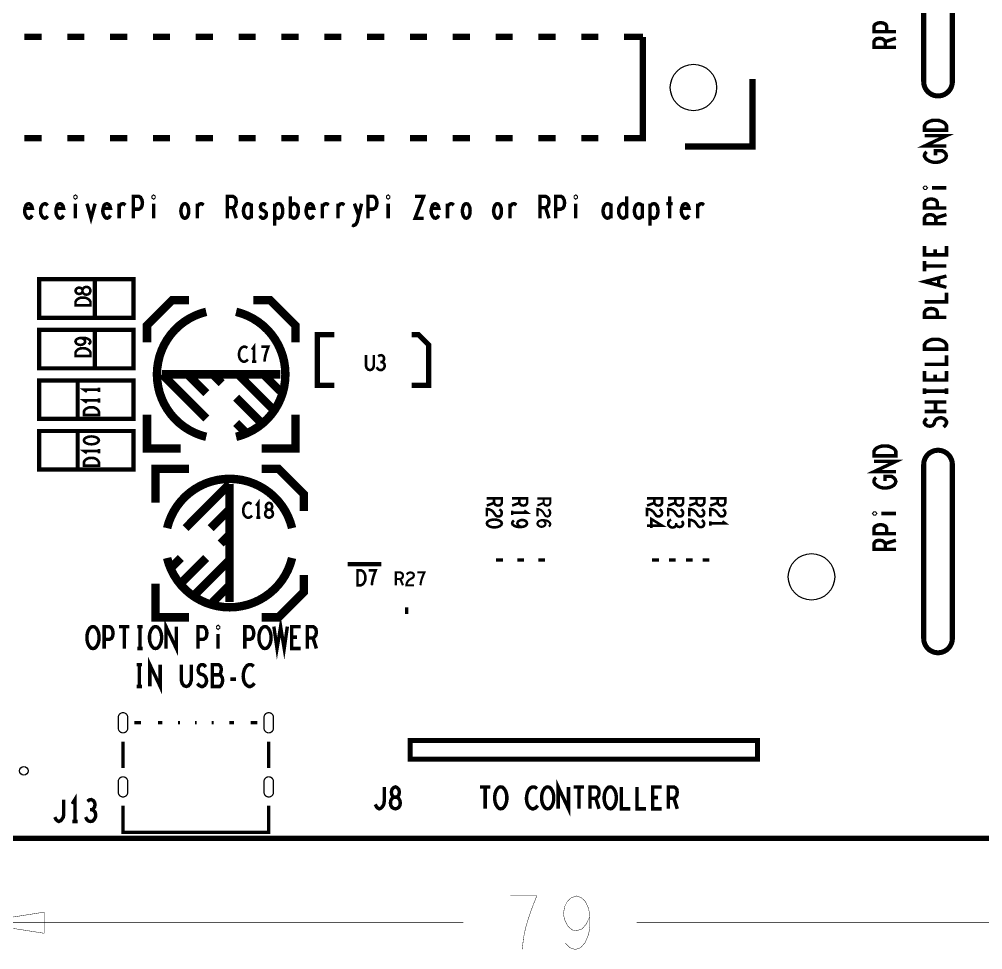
# Model space of a CAD drawing. Extents: x -18 to 278, y -8 to 113.
# Drawn here: x 30.5 to 87.7, y -6.6 to 48.5 of the extents above; entities that cross this region are included whole.
import ezdxf

# ---------------------------------------------------------------- set-up
doc = ezdxf.new("R2010")
doc.units = 0
doc.layers.get('0').update_dxf_attribs({"linetype": 'CONTINUOUS'})
for name, color, linetype in [('BOARD_ART', 7, 'CONTINUOUS'), ('DIMENSION_ART', 2, 'CONTINUOUS'), ('SILK_TOP_ART', 10, 'CONTINUOUS'), ('STATIONPIPRO-1-2_DRL', 12, 'CONTINUOUS'), ('STATIONPIPRO_ROU', 11, 'CONTINUOUS')]:
    doc.layers.add(name, color=color, linetype=linetype)

# ---------------------------------------------------------------- blocks, each defined once
blk = doc.blocks.new('ROUND_64')
blk.add_circle((0, 0), 0.254)
blk = doc.blocks.new('ROUND_7')
blk.add_circle((0, 0), 1.375)

msp = doc.modelspace()

# ---------------------------------------------------------------- linework, layer by layer
at = {"layer": 'BOARD_ART', "const_width": 0.3}
for points in [[(84.15, 55.15), (84.15, 44.85)], [(85.85, 44.85), (85.85, 55.15)], [(84.15, 22.15), (84.15, 11.85)], [(85.85, 11.85), (85.85, 22.15)], [(3, 0), (184, 0)]]:
    msp.add_lwpolyline(points, dxfattribs=at)
for points in [[(84.15, 44.85, 0.4142136), (85, 44)], [(85, 44, 0.4142136), (85.85, 44.85)], [(85, 23, 0.4142136), (84.15, 22.15)], [(85.85, 22.15, 0.4142136), (85, 23)], [(84.15, 11.85, 0.4142136), (85, 11)], [(85, 11, 0.4142136), (85.85, 11.85)]]:
    msp.add_lwpolyline(points, format="xyb", dxfattribs=at)
at = {"layer": 'DIMENSION_ART', "const_width": 0.0254}
for points in [[(60.3464, -6.5875), (60.4252, -5.8996), (60.5433, -5.3176), (60.7008, -4.7883), (60.8976, -4.2063), (61.2126, -3.4125), (59.6378, -3.4125)], [(62.9055, -6.2172), (63.1811, -6.4817), (63.496, -6.5875), (63.811, -6.4817), (64.0866, -6.1643), (64.2835, -5.6879), (64.3622, -5.2117), (64.3622, -4.6296), (64.2835, -4.1534), (64.0866, -3.73), (63.8504, -3.5183), (63.5748, -3.4125), (63.2598, -3.5183), (63.0236, -3.73), (62.8661, -4.0475), (62.7874, -4.4709), (62.8661, -4.8412), (63.063, -5.2117), (63.2992, -5.4234), (63.5748, -5.4763), (63.8897, -5.3705), (64.126, -5.1059), (64.3622, -4.6296)], [(32, -4.375), (28, -5), (32, -5.625), (32, -4.375)], [(56.8629, -5), (28, -5)], [(67.1371, -5), (107, -5)]]:
    msp.add_lwpolyline(points, dxfattribs=at)
at = {"layer": 'SILK_TOP_ART'}
for points, const_width in [([(82.5, 47.8103), (81.2, 47.8103), (81.2, 48.1303), (81.265, 48.237), (81.4167, 48.317), (81.59, 48.3437), (81.7633, 48.317), (81.8933, 48.2503), (81.9584, 48.1303), (81.9584, 47.8103)], 0.2032), ([(30.8314, 47.5), (31.8486, 47.5)], 0.38), ([(33.3714, 47.5), (34.3886, 47.5)], 0.38), ([(35.9114, 47.5), (36.9286, 47.5)], 0.38), ([(38.4514, 47.5), (39.4686, 47.5)], 0.38), ([(40.9914, 47.5), (42.0086, 47.5)], 0.38), ([(43.5314, 47.5), (44.5486, 47.5)], 0.38), ([(46.0714, 47.5), (47.0886, 47.5)], 0.38), ([(48.6114, 47.5), (49.6286, 47.5)], 0.38), ([(51.1514, 47.5), (52.1686, 47.5)], 0.38), ([(53.6914, 47.5), (54.7086, 47.5)], 0.38), ([(56.2314, 47.5), (57.2486, 47.5)], 0.38), ([(58.7714, 47.5), (59.7886, 47.5)], 0.38), ([(61.3114, 47.5), (62.3286, 47.5)], 0.38), ([(63.8514, 47.5), (64.8686, 47.5)], 0.38), ([(67.5, 47.5), (67.5, 41.5), (66.3914, 41.5)], 0.38), ([(66.3914, 47.5), (67.5, 47.5)], 0.38), ([(82.5, 46.8833), (81.2, 46.8833), (81.2, 47.2167), (81.265, 47.3233), (81.3517, 47.39), (81.525, 47.4167), (81.6983, 47.39), (81.8067, 47.31), (81.8717, 47.2167), (81.8717, 46.8833)], 0.2032), ([(81.8717, 47.2167), (82.5, 47.4167)], 0.2032), ([(70, 41), (74, 41), (74, 45)], 0.38), ([(85.5, 41.9697), (84.2, 41.9697), (84.2, 42.2363), (84.265, 42.343), (84.3517, 42.423), (84.4816, 42.4897), (84.6334, 42.543), (84.85, 42.5563), (85.0667, 42.543), (85.2184, 42.4897), (85.3484, 42.423), (85.435, 42.343), (85.5, 42.2363), (85.5, 41.9697)], 0.2032), ([(85.5, 41.0293), (84.2, 41.0293), (85.5, 41.6427), (84.2, 41.6427)], 0.2032), ([(31.8486, 41.5), (30.8314, 41.5)], 0.38), ([(34.3886, 41.5), (33.3714, 41.5)], 0.38), ([(36.9286, 41.5), (35.9114, 41.5)], 0.38), ([(39.4686, 41.5), (38.4514, 41.5)], 0.38), ([(42.0086, 41.5), (40.9914, 41.5)], 0.38), ([(44.5486, 41.5), (43.5314, 41.5)], 0.38), ([(47.0886, 41.5), (46.0714, 41.5)], 0.38), ([(49.6286, 41.5), (48.6114, 41.5)], 0.38), ([(52.1686, 41.5), (51.1514, 41.5)], 0.38), ([(54.7086, 41.5), (53.6914, 41.5)], 0.38), ([(57.2486, 41.5), (56.2314, 41.5)], 0.38), ([(59.7886, 41.5), (58.7714, 41.5)], 0.38), ([(62.3286, 41.5), (61.3114, 41.5)], 0.38), ([(64.8686, 41.5), (63.8514, 41.5)], 0.38), ([(84.85, 40.489), (84.85, 40.7557), (85.24, 40.7557), (85.37, 40.6757), (85.4567, 40.5823), (85.5, 40.449), (85.4567, 40.3157), (85.37, 40.2223), (85.24, 40.1423), (85.0883, 40.089), (84.915, 40.0623), (84.7633, 40.0623), (84.6334, 40.089), (84.4816, 40.1423), (84.3517, 40.2223), (84.265, 40.3023), (84.2, 40.409), (84.2, 40.5023), (84.2433, 40.609), (84.33, 40.689)], 0.2032), ([(84.2867, 38.555), (84.265, 38.5283), (84.2217, 38.5283), (84.2, 38.555), (84.2217, 38.5817), (84.265, 38.5817), (84.2867, 38.555)], 0.2032), ([(84.6334, 38.555), (85.5, 38.555)], 0.2032), ([(30.877, 37.335), (31.3037, 37.335), (31.2637, 37.4867), (31.197, 37.5733), (31.1037, 37.6166), (31.0103, 37.595), (30.9303, 37.53), (30.877, 37.3783), (30.8503, 37.2483), (30.8503, 37.1183), (30.877, 36.9883), (30.9437, 36.8583), (31.0237, 36.7717), (31.117, 36.75), (31.2103, 36.7933), (31.3037, 36.9233)], 0.2032), ([(32.2173, 37.5083), (32.124, 37.595), (32.044, 37.6166), (31.9373, 37.5733), (31.8573, 37.4867), (31.804, 37.335), (31.7907, 37.1833), (31.804, 37.0316), (31.8573, 36.9016), (31.9373, 36.7933), (32.044, 36.75), (32.1373, 36.7933), (32.2173, 36.88)], 0.2032), ([(32.731, 37.335), (33.1577, 37.335), (33.1177, 37.4867), (33.051, 37.5733), (32.9577, 37.6166), (32.8643, 37.595), (32.7843, 37.53), (32.731, 37.3783), (32.7043, 37.2483), (32.7043, 37.1183), (32.731, 36.9883), (32.7977, 36.8583), (32.8777, 36.7717), (32.971, 36.75), (33.0643, 36.7933), (33.1577, 36.9233)], 0.2032), ([(33.858, 37.9633), (33.8313, 37.985), (33.8313, 38.0283), (33.858, 38.05), (33.8847, 38.0283), (33.8847, 37.985), (33.858, 37.9633)], 0.2032), ([(33.858, 37.6166), (33.858, 36.75)], 0.2032), ([(34.545, 37.6166), (34.785, 36.75), (35.025, 37.6166)], 0.2032), ([(35.512, 37.335), (35.9387, 37.335), (35.8987, 37.4867), (35.832, 37.5733), (35.7387, 37.6166), (35.6453, 37.595), (35.5653, 37.53), (35.512, 37.3783), (35.4853, 37.2483), (35.4853, 37.1183), (35.512, 36.9883), (35.5787, 36.8583), (35.6587, 36.7717), (35.752, 36.75), (35.8453, 36.7933), (35.9387, 36.9233)], 0.2032), ([(36.4523, 37.4433), (36.519, 37.53), (36.5857, 37.595), (36.679, 37.6166), (36.7457, 37.595), (36.8257, 37.53)], 0.2032), ([(36.4523, 36.75), (36.4523, 37.6166)], 0.2032), ([(37.2993, 36.75), (37.2993, 38.05), (37.6193, 38.05), (37.726, 37.985), (37.806, 37.8333), (37.8327, 37.66), (37.806, 37.4867), (37.7393, 37.3567), (37.6193, 37.2916), (37.2993, 37.2916)], 0.2032), ([(38.493, 37.9633), (38.4663, 37.985), (38.4663, 38.0283), (38.493, 38.05), (38.5197, 38.0283), (38.5197, 37.985), (38.493, 37.9633)], 0.2032), ([(38.493, 37.6166), (38.493, 36.75)], 0.2032), ([(40.347, 36.75), (40.267, 36.7717), (40.187, 36.8583), (40.1337, 37.01), (40.107, 37.1833), (40.1337, 37.3567), (40.187, 37.5083), (40.267, 37.595), (40.347, 37.6166), (40.427, 37.595), (40.507, 37.5083), (40.5603, 37.3567), (40.5737, 37.1833), (40.5603, 37.01), (40.507, 36.8583), (40.427, 36.7717), (40.347, 36.75)], 0.2032), ([(41.0873, 37.4433), (41.154, 37.53), (41.2207, 37.595), (41.314, 37.6166), (41.3807, 37.595), (41.4607, 37.53)], 0.2032), ([(41.0873, 36.75), (41.0873, 37.6166)], 0.2032), ([(42.8613, 36.75), (42.8613, 38.05), (43.1947, 38.05), (43.3013, 37.985), (43.368, 37.8983), (43.3947, 37.725), (43.368, 37.5517), (43.288, 37.4433), (43.1947, 37.3783), (42.8613, 37.3783)], 0.2032), ([(44.295, 37.465), (44.2417, 37.5517), (44.1617, 37.595), (44.0683, 37.6166), (43.975, 37.5733), (43.895, 37.4867), (43.8417, 37.3567), (43.815, 37.1833), (43.8417, 37.01), (43.895, 36.88), (43.975, 36.7933), (44.0683, 36.75), (44.1617, 36.7717), (44.2417, 36.8366), (44.295, 36.9233)], 0.2032), ([(44.295, 36.75), (44.295, 37.6166)], 0.2032), ([(44.782, 36.9016), (44.8487, 36.815), (44.942, 36.75), (45.022, 36.75), (45.102, 36.7933), (45.1553, 36.8583), (45.182, 36.945), (45.1687, 37.075), (45.1153, 37.14), (44.8753, 37.27), (44.822, 37.4217), (44.8487, 37.53), (44.902, 37.595), (44.982, 37.6166), (45.062, 37.595), (45.142, 37.53)], 0.2032), ([(45.669, 37.4217), (45.7357, 37.53), (45.8023, 37.595), (45.909, 37.6166), (46.0023, 37.595), (46.0957, 37.4867), (46.1357, 37.335), (46.149, 37.1833), (46.1357, 37.0316), (46.0957, 36.88), (46.0157, 36.7933), (45.909, 36.75), (45.8157, 36.7717), (45.7223, 36.8366), (45.669, 36.9233)], 0.2032), ([(45.669, 36.3167), (45.669, 37.6166)], 0.2032), ([(46.596, 36.75), (46.596, 38.05)], 0.2032), ([(46.596, 37.4), (46.6627, 37.53), (46.7427, 37.595), (46.8227, 37.6166), (46.9427, 37.5733), (47.0227, 37.4867), (47.076, 37.335), (47.076, 37.1617), (47.0493, 36.9883), (46.996, 36.8583), (46.9027, 36.7717), (46.8227, 36.75), (46.7427, 36.7717), (46.6627, 36.8366), (46.596, 36.945)], 0.2032), ([(47.563, 37.335), (47.9897, 37.335), (47.9497, 37.4867), (47.883, 37.5733), (47.7897, 37.6166), (47.6963, 37.595), (47.6163, 37.53), (47.563, 37.3783), (47.5363, 37.2483), (47.5363, 37.1183), (47.563, 36.9883), (47.6297, 36.8583), (47.7097, 36.7717), (47.803, 36.75), (47.8963, 36.7933), (47.9897, 36.9233)], 0.2032), ([(48.5033, 37.4433), (48.57, 37.53), (48.6367, 37.595), (48.73, 37.6166), (48.7967, 37.595), (48.8767, 37.53)], 0.2032), ([(48.5033, 36.75), (48.5033, 37.6166)], 0.2032), ([(49.4303, 37.4433), (49.497, 37.53), (49.5637, 37.595), (49.657, 37.6166), (49.7237, 37.595), (49.8037, 37.53)], 0.2032), ([(49.4303, 36.75), (49.4303, 37.6166)], 0.2032), ([(50.264, 36.36), (50.344, 36.3167), (50.4507, 36.36), (50.5173, 36.4467), (50.5707, 36.555), (50.6507, 36.9016), (50.824, 37.6166)], 0.2032), ([(50.3973, 37.6166), (50.6507, 36.9016)], 0.2032), ([(51.2043, 36.75), (51.2043, 38.05), (51.5243, 38.05), (51.631, 37.985), (51.711, 37.8333), (51.7377, 37.66), (51.711, 37.4867), (51.6443, 37.3567), (51.5243, 37.2916), (51.2043, 37.2916)], 0.2032), ([(52.398, 37.9633), (52.3713, 37.985), (52.3713, 38.0283), (52.398, 38.05), (52.4247, 38.0283), (52.4247, 37.985), (52.398, 37.9633)], 0.2032), ([(52.398, 37.6166), (52.398, 36.75)], 0.2032), ([(53.9987, 38.05), (54.5053, 38.05), (53.9987, 36.75), (54.5053, 36.75)], 0.2032), ([(54.979, 37.335), (55.4057, 37.335), (55.3657, 37.4867), (55.299, 37.5733), (55.2057, 37.6166), (55.1123, 37.595), (55.0323, 37.53), (54.979, 37.3783), (54.9523, 37.2483), (54.9523, 37.1183), (54.979, 36.9883), (55.0457, 36.8583), (55.1257, 36.7717), (55.219, 36.75), (55.3123, 36.7933), (55.4057, 36.9233)], 0.2032), ([(55.9193, 37.4433), (55.986, 37.53), (56.0527, 37.595), (56.146, 37.6166), (56.2127, 37.595), (56.2927, 37.53)], 0.2032), ([(55.9193, 36.75), (55.9193, 37.6166)], 0.2032), ([(57.033, 36.75), (56.953, 36.7717), (56.873, 36.8583), (56.8197, 37.01), (56.793, 37.1833), (56.8197, 37.3567), (56.873, 37.5083), (56.953, 37.595), (57.033, 37.6166), (57.113, 37.595), (57.193, 37.5083), (57.2463, 37.3567), (57.2597, 37.1833), (57.2463, 37.01), (57.193, 36.8583), (57.113, 36.7717), (57.033, 36.75)], 0.2032), ([(58.887, 36.75), (58.807, 36.7717), (58.727, 36.8583), (58.6737, 37.01), (58.647, 37.1833), (58.6737, 37.3567), (58.727, 37.5083), (58.807, 37.595), (58.887, 37.6166), (58.967, 37.595), (59.047, 37.5083), (59.1003, 37.3567), (59.1137, 37.1833), (59.1003, 37.01), (59.047, 36.8583), (58.967, 36.7717), (58.887, 36.75)], 0.2032), ([(59.6273, 37.4433), (59.694, 37.53), (59.7607, 37.595), (59.854, 37.6166), (59.9207, 37.595), (60.0007, 37.53)], 0.2032), ([(59.6273, 36.75), (59.6273, 37.6166)], 0.2032), ([(61.4013, 36.75), (61.4013, 38.05), (61.7347, 38.05), (61.8413, 37.985), (61.908, 37.8983), (61.9347, 37.725), (61.908, 37.5517), (61.828, 37.4433), (61.7347, 37.3783), (61.4013, 37.3783)], 0.2032), ([(62.3283, 36.75), (62.3283, 38.05), (62.6483, 38.05), (62.755, 37.985), (62.835, 37.8333), (62.8617, 37.66), (62.835, 37.4867), (62.7683, 37.3567), (62.6483, 37.2916), (62.3283, 37.2916)], 0.2032), ([(63.522, 37.9633), (63.4953, 37.985), (63.4953, 38.0283), (63.522, 38.05), (63.5487, 38.0283), (63.5487, 37.985), (63.522, 37.9633)], 0.2032), ([(63.522, 37.6166), (63.522, 36.75)], 0.2032), ([(65.616, 37.465), (65.5627, 37.5517), (65.4827, 37.595), (65.3893, 37.6166), (65.296, 37.5733), (65.216, 37.4867), (65.1627, 37.3567), (65.136, 37.1833), (65.1627, 37.01), (65.216, 36.88), (65.296, 36.7933), (65.3893, 36.75), (65.4827, 36.7717), (65.5627, 36.8366), (65.616, 36.9233)], 0.2032), ([(65.616, 36.75), (65.616, 37.6166)], 0.2032), ([(66.543, 36.945), (66.4897, 36.8366), (66.4097, 36.7717), (66.3163, 36.75), (66.2097, 36.7933), (66.1297, 36.9016), (66.0763, 37.0316), (66.063, 37.1833), (66.0763, 37.335), (66.1297, 37.465), (66.2097, 37.5733), (66.3163, 37.6166), (66.4097, 37.595), (66.4763, 37.5517), (66.543, 37.465)], 0.2032), ([(66.543, 38.05), (66.543, 36.75)], 0.2032), ([(67.47, 37.465), (67.4167, 37.5517), (67.3367, 37.595), (67.2433, 37.6166), (67.15, 37.5733), (67.07, 37.4867), (67.0167, 37.3567), (66.99, 37.1833), (67.0167, 37.01), (67.07, 36.88), (67.15, 36.7933), (67.2433, 36.75), (67.3367, 36.7717), (67.4167, 36.8366), (67.47, 36.9233)], 0.2032), ([(67.47, 36.75), (67.47, 37.6166)], 0.2032), ([(67.917, 37.4217), (67.9837, 37.53), (68.0503, 37.595), (68.157, 37.6166), (68.2503, 37.595), (68.3437, 37.4867), (68.3837, 37.335), (68.397, 37.1833), (68.3837, 37.0316), (68.3437, 36.88), (68.2637, 36.7933), (68.157, 36.75), (68.0637, 36.7717), (67.9703, 36.8366), (67.917, 36.9233)], 0.2032), ([(67.917, 36.3167), (67.917, 37.6166)], 0.2032), ([(68.8973, 37.6166), (69.2707, 37.6166)], 0.2032), ([(69.084, 38.05), (69.084, 36.75)], 0.2032), ([(69.811, 37.335), (70.2377, 37.335), (70.1977, 37.4867), (70.131, 37.5733), (70.0377, 37.6166), (69.9443, 37.595), (69.8643, 37.53), (69.811, 37.3783), (69.7843, 37.2483), (69.7843, 37.1183), (69.811, 36.9883), (69.8777, 36.8583), (69.9577, 36.7717), (70.051, 36.75), (70.1443, 36.7933), (70.2377, 36.9233)], 0.2032), ([(70.7513, 37.4433), (70.818, 37.53), (70.8847, 37.595), (70.978, 37.6166), (71.0447, 37.595), (71.1247, 37.53)], 0.2032), ([(70.7513, 36.75), (70.7513, 37.6166)], 0.2032), ([(85.5, 37.3613), (84.2, 37.3613), (84.2, 37.6813), (84.265, 37.788), (84.4167, 37.868), (84.59, 37.8947), (84.7633, 37.868), (84.8933, 37.8013), (84.9584, 37.6813), (84.9584, 37.3613)], 0.2032), ([(43.1947, 37.3783), (43.3947, 36.75)], 0.2032), ([(61.7347, 37.3783), (61.9347, 36.75)], 0.2032), ([(85.5, 36.4343), (84.2, 36.4343), (84.2, 36.7677), (84.265, 36.8743), (84.3517, 36.941), (84.525, 36.9677), (84.6983, 36.941), (84.8067, 36.861), (84.8717, 36.7677), (84.8717, 36.4343)], 0.2032), ([(84.8717, 36.7677), (85.5, 36.9677)], 0.2032), ([(85.5, 35.1137), (85.5, 34.5803), (84.2, 34.5803), (84.2, 35.1137)], 0.2032), ([(84.8283, 34.9003), (84.8283, 34.5803)], 0.2032), ([(84.2, 33.6133), (84.2, 34.2267)], 0.2032), ([(84.2, 33.92), (85.5, 33.92)], 0.2032), ([(34.246, 33.143), (31.706, 33.143), (31.706, 30.857), (37.294, 30.857), (37.294, 33.143), (34.246, 33.143)], 0.254), ([(35.008, 33.016), (35.008, 30.984)], 0.254), ([(85.5, 32.6597), (84.2, 32.993), (85.5, 33.3263)], 0.2032), ([(85.045, 33.2063), (85.045, 32.7797)], 0.2032), ([(34.75, 32.4525), (34.7352, 32.5266), (34.6907, 32.6112), (34.6167, 32.6642), (34.5129, 32.6853), (34.4092, 32.6642), (34.3203, 32.6007), (34.2759, 32.5054), (34.2759, 32.3996), (34.2462, 32.3361), (34.1722, 32.2832), (34.0684, 32.262), (33.9647, 32.2938), (33.8906, 32.3678), (33.861, 32.4525), (33.8906, 32.5372), (33.9647, 32.6112), (34.0684, 32.643), (34.1722, 32.6218), (34.2462, 32.5689), (34.2759, 32.5054), (34.2759, 32.3996), (34.3203, 32.3043), (34.4092, 32.2408), (34.5129, 32.2197), (34.6167, 32.2408), (34.6907, 32.2938), (34.7352, 32.3784), (34.75, 32.4525)], 0.1524), ([(34.75, 31.5847), (33.861, 31.5847), (33.861, 31.7963), (33.9055, 31.881), (33.9647, 31.9445), (34.0536, 31.9974), (34.1574, 32.0398), (34.3055, 32.0503), (34.4537, 32.0398), (34.5574, 31.9974), (34.6463, 31.9445), (34.7056, 31.881), (34.75, 31.7963), (34.75, 31.5847)], 0.1524), ([(38.1, 29.4), (38.1, 30.4), (39.6, 31.9), (40.6, 31.9)], 0.5), ([(46.9, 29.4), (46.9, 30.4), (45.4, 31.9), (44.4, 31.9)], 0.5), ([(84.2, 31.7993), (85.5, 31.7993), (85.5, 32.3327)], 0.2032), ([(85.5, 30.8723), (84.2, 30.8723), (84.2, 31.1923), (84.265, 31.299), (84.4167, 31.379), (84.59, 31.4057), (84.7633, 31.379), (84.8933, 31.3123), (84.9584, 31.1923), (84.9584, 30.8723)], 0.2032), ([(34.246, 30.143), (31.706, 30.143), (31.706, 27.857), (37.294, 27.857), (37.294, 30.143), (34.246, 30.143)], 0.254), ([(34.6463, 29.2726), (34.7204, 29.3467), (34.75, 29.4313), (34.7204, 29.516), (34.6315, 29.5901), (34.4981, 29.643), (34.3648, 29.6642), (34.2018, 29.6642), (34.0684, 29.643), (33.9499, 29.5901), (33.8906, 29.5266), (33.861, 29.4525), (33.8906, 29.3678), (33.9499, 29.3043), (34.0388, 29.262), (34.1574, 29.2408), (34.261, 29.262), (34.3648, 29.3149), (34.424, 29.3784), (34.4389, 29.4525), (34.4092, 29.5372), (34.3351, 29.6007), (34.2018, 29.6642)], 0.1524), ([(35.008, 30.016), (35.008, 27.984)], 0.254), ([(49.2, 29.85), (48.2, 29.85), (48.2, 26.85), (49.2, 26.85)], 0.3), ([(53.8, 26.85), (54.8, 26.85), (54.8, 29.25), (54.2, 29.85), (53.8, 29.85)], 0.3), ([(44.0503, 29.0649), (43.9868, 29.1094), (43.9128, 29.139), (43.8281, 29.139), (43.7328, 29.0945), (43.6588, 29.0205), (43.6058, 28.9316), (43.5635, 28.7834), (43.5529, 28.65), (43.5741, 28.5167), (43.6058, 28.4278), (43.6693, 28.3389), (43.7434, 28.2796), (43.8175, 28.25), (43.8916, 28.25), (43.9657, 28.2796), (44.0292, 28.3241), (44.0821, 28.3833)], 0.1524), ([(44.4525, 28.25), (44.4525, 29.139), (44.3255, 28.9612)], 0.1524), ([(45.0663, 28.25), (45.0875, 28.4426), (45.1193, 28.6056), (45.1616, 28.7538), (45.2145, 28.9167), (45.2992, 29.139), (44.8758, 29.139)], 0.1524), ([(85.5, 28.9917), (84.2, 28.9917), (84.2, 29.2583), (84.265, 29.365), (84.3517, 29.445), (84.4816, 29.5117), (84.6334, 29.565), (84.85, 29.5783), (85.0667, 29.565), (85.2184, 29.5117), (85.3484, 29.445), (85.435, 29.365), (85.5, 29.2583), (85.5, 28.9917)], 0.2032), ([(34.75, 28.5847), (33.861, 28.5847), (33.861, 28.7963), (33.9055, 28.881), (33.9647, 28.9445), (34.0536, 28.9974), (34.1574, 29.0398), (34.3055, 29.0503), (34.4537, 29.0398), (34.5574, 28.9974), (34.6463, 28.9445), (34.7056, 28.881), (34.75, 28.7963), (34.75, 28.5847)], 0.1524), ([(51.0847, 28.639), (51.0847, 28.0019), (51.127, 27.8685), (51.2117, 27.7796), (51.3175, 27.75), (51.4233, 27.7796), (51.508, 27.8685), (51.5503, 28.0019), (51.5503, 28.639)], 0.1524), ([(52.0266, 28.2241), (52.0901, 28.2686), (52.143, 28.3426), (52.1642, 28.4316), (52.143, 28.5205), (52.0901, 28.5945), (51.9948, 28.639), (51.8996, 28.6242), (51.8043, 28.5649)], 0.1524), ([(84.2, 28.0913), (85.5, 28.0913), (85.5, 28.6247)], 0.2032), ([(44.3255, 28.25), (44.5795, 28.25)], 0.1524), ([(51.7197, 27.9278), (51.7832, 27.8241), (51.8678, 27.7648), (51.9631, 27.75), (52.0478, 27.7648), (52.1324, 27.8389), (52.1853, 27.9278), (52.1959, 28.0167), (52.1748, 28.1204), (52.1007, 28.1945), (52.0266, 28.2241), (51.9313, 28.2241)], 0.1524), ([(39, 27.5), (41.6151, 24.8849)], 0.5), ([(46, 27.5), (39, 27.5)], 0.5), ([(40.5, 27.5), (41.6151, 26.3849)], 0.5), ([(42, 27.5), (42.5276, 26.9724)], 0.5), ([(43.5, 27.5), (45.5, 25.5)], 0.5), ([(45, 27.5), (46, 26.5)], 0.5), ([(85.5, 27.6977), (85.5, 27.1643), (84.2, 27.1643), (84.2, 27.6977)], 0.2032), ([(84.8283, 27.4843), (84.8283, 27.1643)], 0.2032), ([(34.754, 24.857), (37.294, 24.857), (37.294, 27.143), (31.706, 27.143), (31.706, 24.857), (34.754, 24.857)], 0.254), ([(33.992, 24.984), (33.992, 27.016)], 0.254), ([(35.25, 26.5875), (34.361, 26.5875), (34.5388, 26.4605)], 0.1524), ([(35.25, 26.4605), (35.25, 26.7145)], 0.1524), ([(43.3849, 26.1151), (44.8, 24.7)], 0.5), ([(84.2, 26.344), (84.2, 26.664)], 0.2032), ([(84.2, 26.504), (85.5, 26.504)], 0.2032), ([(85.5, 26.344), (85.5, 26.664)], 0.2032), ([(35.25, 25.9525), (34.361, 25.9525), (34.5388, 25.8255)], 0.1524), ([(35.25, 25.8255), (35.25, 26.0795)], 0.1524), ([(84.2, 25.857), (85.5, 25.857)], 0.2032), ([(84.85, 25.857), (84.85, 25.297)], 0.2032), ([(35.25, 25.0847), (34.361, 25.0847), (34.361, 25.2963), (34.4055, 25.381), (34.4647, 25.4445), (34.5536, 25.4974), (34.6574, 25.5398), (34.8055, 25.5503), (34.9537, 25.5398), (35.0574, 25.4974), (35.1463, 25.4445), (35.2056, 25.381), (35.25, 25.2963), (35.25, 25.0847)], 0.1524), ([(38.1, 25.1), (38.1, 23.1), (40.1, 23.1)], 0.5), ([(46.9, 25.1), (46.9, 23.1), (44.9, 23.1)], 0.5), ([(85.5, 25.297), (84.2, 25.297)], 0.2032), ([(43.3849, 24.6151), (43.9, 24.1)], 0.5), ([(85.3267, 24.37), (85.435, 24.4767), (85.5, 24.5967), (85.5, 24.7033), (85.435, 24.81), (85.3267, 24.89), (85.175, 24.93), (85.0234, 24.9033), (84.8933, 24.8367), (84.8067, 24.7167), (84.7633, 24.5567), (84.6767, 24.4633), (84.525, 24.4233), (84.3733, 24.45), (84.265, 24.5167), (84.2, 24.61), (84.2, 24.7033), (84.2433, 24.7967), (84.3517, 24.8767)], 0.2032), ([(34.754, 21.857), (37.294, 21.857), (37.294, 24.143), (31.706, 24.143), (31.706, 21.857), (34.754, 21.857)], 0.254), ([(33.992, 21.984), (33.992, 24.016)], 0.254), ([(34.361, 23.5875), (34.3906, 23.5028), (34.4647, 23.4393), (34.5536, 23.397), (34.6722, 23.3652), (34.8055, 23.3547), (34.9389, 23.3652), (35.0574, 23.397), (35.1463, 23.4393), (35.2204, 23.5028), (35.25, 23.5875), (35.2204, 23.6722), (35.1463, 23.7357), (35.0574, 23.778), (34.9389, 23.8098), (34.8055, 23.8203), (34.6722, 23.8098), (34.5536, 23.778), (34.4647, 23.7357), (34.3906, 23.6722), (34.361, 23.5875)], 0.1524), ([(35.25, 22.9525), (34.361, 22.9525), (34.5388, 22.8255)], 0.1524), ([(35.25, 22.8255), (35.25, 23.0795)], 0.1524), ([(82.5, 22.6687), (81.2, 22.6687), (81.2, 22.9353), (81.265, 23.042), (81.3517, 23.122), (81.4816, 23.1887), (81.6334, 23.242), (81.85, 23.2553), (82.0667, 23.242), (82.2184, 23.1887), (82.3484, 23.122), (82.435, 23.042), (82.5, 22.9353), (82.5, 22.6687)], 0.2032), ([(35.25, 22.0847), (34.361, 22.0847), (34.361, 22.2963), (34.4055, 22.381), (34.4647, 22.4445), (34.5536, 22.4974), (34.6574, 22.5398), (34.8055, 22.5503), (34.9537, 22.5398), (35.0574, 22.4974), (35.1463, 22.4445), (35.2056, 22.381), (35.25, 22.2963), (35.25, 22.0847)], 0.1524), ([(82.5, 21.7283), (81.2, 21.7283), (82.5, 22.3417), (81.2, 22.3417)], 0.2032), ([(40.6, 21.9), (38.6, 21.9), (38.6, 19.9)], 0.5), ([(44.9, 21.9), (45.9, 21.9), (47.4, 20.4), (47.4, 19.4)], 0.5), ([(43, 21), (40.3849, 18.3849)], 0.5), ([(43, 14), (43, 21)], 0.5), ([(81.85, 21.188), (81.85, 21.4547), (82.24, 21.4547), (82.37, 21.3747), (82.4567, 21.2813), (82.5, 21.148), (82.4567, 21.0147), (82.37, 20.9213), (82.24, 20.8413), (82.0883, 20.788), (81.915, 20.7613), (81.7633, 20.7613), (81.6334, 20.788), (81.4816, 20.8413), (81.3517, 20.9213), (81.265, 21.0013), (81.2, 21.108), (81.2, 21.2013), (81.2433, 21.308), (81.33, 21.388)], 0.2032), ([(44.7025, 19), (44.7025, 19.889), (44.5755, 19.7112)], 0.1524), ([(58.25, 20.1442), (59.139, 20.1442), (59.139, 19.8796), (59.0945, 19.7949), (59.0353, 19.742), (58.9167, 19.7208), (58.7982, 19.742), (58.7241, 19.8055), (58.6797, 19.8796), (58.6797, 20.1442)], 0.1524), ([(59.75, 20.1442), (60.639, 20.1442), (60.639, 19.8796), (60.5945, 19.7949), (60.5353, 19.742), (60.4167, 19.7208), (60.2982, 19.742), (60.2241, 19.8055), (60.1797, 19.8796), (60.1797, 20.1442)], 0.1524), ([(61.25, 20.1442), (62.012, 20.1442), (62.012, 19.8796), (61.9739, 19.7949), (61.9231, 19.742), (61.8215, 19.7208), (61.7199, 19.742), (61.6564, 19.8055), (61.6183, 19.8796), (61.6183, 20.1442)], 0.127), ([(67.75, 20.1442), (68.639, 20.1442), (68.639, 19.8796), (68.5945, 19.7949), (68.5353, 19.742), (68.4167, 19.7208), (68.2982, 19.742), (68.2241, 19.8055), (68.1797, 19.8796), (68.1797, 20.1442)], 0.1524), ([(69, 20.1442), (69.889, 20.1442), (69.889, 19.8796), (69.8445, 19.7949), (69.7853, 19.742), (69.6667, 19.7208), (69.5482, 19.742), (69.4741, 19.8055), (69.4297, 19.8796), (69.4297, 20.1442)], 0.1524), ([(70.25, 20.1442), (71.139, 20.1442), (71.139, 19.8796), (71.0945, 19.7949), (71.0353, 19.742), (70.9167, 19.7208), (70.7982, 19.742), (70.7241, 19.8055), (70.6797, 19.8796), (70.6797, 20.1442)], 0.1524), ([(71.5, 20.1442), (72.389, 20.1442), (72.389, 19.8796), (72.3445, 19.7949), (72.2853, 19.742), (72.1667, 19.7208), (72.0482, 19.742), (71.9741, 19.8055), (71.9297, 19.8796), (71.9297, 20.1442)], 0.1524), ([(43, 19.5), (41.8849, 18.3849)], 0.5), ([(44.3003, 19.8149), (44.2368, 19.8594), (44.1628, 19.889), (44.0781, 19.889), (43.9828, 19.8445), (43.9088, 19.7705), (43.8558, 19.6816), (43.8135, 19.5334), (43.8029, 19.4), (43.8241, 19.2667), (43.8558, 19.1778), (43.9193, 19.0889), (43.9934, 19.0296), (44.0675, 19), (44.1416, 19), (44.2157, 19.0296), (44.2792, 19.0741), (44.3321, 19.1333)], 0.1524), ([(45.3375, 19), (45.4116, 19.0148), (45.4962, 19.0593), (45.5492, 19.1333), (45.5703, 19.2371), (45.5492, 19.3408), (45.4857, 19.4297), (45.3904, 19.4741), (45.2846, 19.4741), (45.2211, 19.5038), (45.1682, 19.5778), (45.147, 19.6816), (45.1788, 19.7853), (45.2528, 19.8594), (45.3375, 19.889), (45.4222, 19.8594), (45.4962, 19.7853), (45.528, 19.6816), (45.5068, 19.5778), (45.4539, 19.5038), (45.3904, 19.4741), (45.2846, 19.4741), (45.1893, 19.4297), (45.1258, 19.3408), (45.1047, 19.2371), (45.1258, 19.1333), (45.1788, 19.0593), (45.2634, 19.0148), (45.3375, 19)], 0.1524), ([(58.6797, 19.8796), (58.25, 19.7208)], 0.1524), ([(58.9908, 19.4986), (59.0797, 19.4351), (59.1242, 19.361), (59.139, 19.2763), (59.1094, 19.1705), (59.0353, 19.0964), (58.9464, 19.0752), (58.8575, 19.0858), (58.7834, 19.1282), (58.6352, 19.3398), (58.5315, 19.4351), (58.3833, 19.4986), (58.25, 19.5198), (58.25, 19.0752)], 0.1524), ([(60.1797, 19.8796), (59.75, 19.7208)], 0.1524), ([(59.75, 19.2975), (60.639, 19.2975), (60.4612, 19.4245)], 0.1524), ([(59.75, 19.4245), (59.75, 19.1705)], 0.1524), ([(61.6183, 19.8796), (61.25, 19.7208)], 0.127), ([(61.885, 19.4986), (61.9612, 19.4351), (61.9993, 19.361), (62.012, 19.2763), (61.9866, 19.1705), (61.9231, 19.0964), (61.8469, 19.0752), (61.7707, 19.0858), (61.7072, 19.1282), (61.5802, 19.3398), (61.4913, 19.4351), (61.3643, 19.4986), (61.25, 19.5198), (61.25, 19.0752)], 0.127), ([(68.1797, 19.8796), (67.75, 19.7208)], 0.1524), ([(68.4908, 19.4986), (68.5797, 19.4351), (68.6242, 19.361), (68.639, 19.2763), (68.6094, 19.1705), (68.5353, 19.0964), (68.4464, 19.0752), (68.3575, 19.0858), (68.2834, 19.1282), (68.1352, 19.3398), (68.0315, 19.4351), (67.8833, 19.4986), (67.75, 19.5198), (67.75, 19.0752)], 0.1524), ([(69.4297, 19.8796), (69, 19.7208)], 0.1524), ([(69.7408, 19.4986), (69.8297, 19.4351), (69.8742, 19.361), (69.889, 19.2763), (69.8594, 19.1705), (69.7853, 19.0964), (69.6964, 19.0752), (69.6075, 19.0858), (69.5334, 19.1282), (69.3852, 19.3398), (69.2815, 19.4351), (69.1333, 19.4986), (69, 19.5198), (69, 19.0752)], 0.1524), ([(70.6797, 19.8796), (70.25, 19.7208)], 0.1524), ([(70.9908, 19.4986), (71.0797, 19.4351), (71.1242, 19.361), (71.139, 19.2763), (71.1094, 19.1705), (71.0353, 19.0964), (70.9464, 19.0752), (70.8575, 19.0858), (70.7834, 19.1282), (70.6352, 19.3398), (70.5315, 19.4351), (70.3833, 19.4986), (70.25, 19.5198), (70.25, 19.0752)], 0.1524), ([(71.9297, 19.8796), (71.5, 19.7208)], 0.1524), ([(72.2408, 19.4986), (72.3297, 19.4351), (72.3742, 19.361), (72.389, 19.2763), (72.3594, 19.1705), (72.2853, 19.0964), (72.1964, 19.0752), (72.1075, 19.0858), (72.0334, 19.1282), (71.8852, 19.3398), (71.7815, 19.4351), (71.6333, 19.4986), (71.5, 19.5198), (71.5, 19.0752)], 0.1524), ([(44.5755, 19), (44.8295, 19)], 0.1524), ([(59.139, 18.6625), (59.1094, 18.7472), (59.0353, 18.8107), (58.9464, 18.853), (58.8278, 18.8848), (58.6945, 18.8953), (58.5611, 18.8848), (58.4426, 18.853), (58.3537, 18.8107), (58.2796, 18.7472), (58.25, 18.6625), (58.2796, 18.5778), (58.3537, 18.5143), (58.4426, 18.472), (58.5611, 18.4402), (58.6945, 18.4297), (58.8278, 18.4402), (58.9464, 18.472), (59.0353, 18.5143), (59.1094, 18.5778), (59.139, 18.6625)], 0.1524), ([(59.8537, 18.8424), (59.7796, 18.7683), (59.75, 18.6837), (59.7796, 18.599), (59.8685, 18.5249), (60.0019, 18.472), (60.1352, 18.4508), (60.2982, 18.4508), (60.4316, 18.472), (60.5501, 18.5249), (60.6094, 18.5884), (60.639, 18.6625), (60.6094, 18.7472), (60.5501, 18.8107), (60.4612, 18.853), (60.3426, 18.8742), (60.239, 18.853), (60.1352, 18.8001), (60.076, 18.7366), (60.0611, 18.6625), (60.0908, 18.5778), (60.1649, 18.5143), (60.2982, 18.4508)], 0.1524), ([(61.5675, 18.8636), (61.6564, 18.7895), (61.7072, 18.726), (61.7326, 18.6413), (61.7072, 18.5672), (61.6564, 18.5143), (61.5802, 18.472), (61.4913, 18.4614), (61.4151, 18.472), (61.3389, 18.5143), (61.2754, 18.5778), (61.25, 18.6519), (61.2754, 18.7366), (61.3516, 18.8107), (61.4659, 18.853), (61.5929, 18.8636), (61.758, 18.8424), (61.8469, 18.8107), (61.9358, 18.7578), (61.9993, 18.6837), (62.012, 18.6096), (61.9866, 18.5355), (61.9231, 18.4826)], 0.127), ([(67.75, 18.5355), (68.639, 18.5355), (68.0019, 18.9271), (68.0019, 18.3979)], 0.1524), ([(69.1778, 18.8953), (69.0741, 18.8318), (69.0148, 18.7472), (69, 18.6519), (69.0148, 18.5672), (69.0889, 18.4826), (69.1778, 18.4297), (69.2667, 18.4191), (69.3704, 18.4402), (69.4445, 18.5143), (69.4741, 18.5884), (69.4741, 18.6837)], 0.1524), ([(69.4741, 18.5884), (69.5186, 18.5249), (69.5926, 18.472), (69.6816, 18.4508), (69.7705, 18.472), (69.8445, 18.5249), (69.889, 18.6202), (69.8742, 18.7154), (69.8149, 18.8107)], 0.1524), ([(70.9908, 18.8636), (71.0797, 18.8001), (71.1242, 18.726), (71.139, 18.6413), (71.1094, 18.5355), (71.0353, 18.4614), (70.9464, 18.4402), (70.8575, 18.4508), (70.7834, 18.4932), (70.6352, 18.7048), (70.5315, 18.8001), (70.3833, 18.8636), (70.25, 18.8848), (70.25, 18.4402)], 0.1524), ([(71.5, 18.6625), (72.389, 18.6625), (72.2112, 18.7895)], 0.1524), ([(71.5, 18.7895), (71.5, 18.5355)], 0.1524), ([(81.2867, 19.254), (81.265, 19.2273), (81.2217, 19.2273), (81.2, 19.254), (81.2217, 19.2807), (81.265, 19.2807), (81.2867, 19.254)], 0.2032), ([(81.6334, 19.254), (82.5, 19.254)], 0.2032), ([(82.5, 18.0603), (81.2, 18.0603), (81.2, 18.3803), (81.265, 18.487), (81.4167, 18.567), (81.59, 18.5937), (81.7633, 18.567), (81.8933, 18.5003), (81.9584, 18.3803), (81.9584, 18.0603)], 0.2032), ([(43, 18), (42.4724, 17.4724)], 0.5), ([(82.5, 17.1333), (81.2, 17.1333), (81.2, 17.4667), (81.265, 17.5733), (81.3517, 17.64), (81.525, 17.6667), (81.6983, 17.64), (81.8067, 17.56), (81.8717, 17.4667), (81.8717, 17.1333)], 0.2032), ([(81.8717, 17.4667), (82.5, 17.6667)], 0.2032), ([(40.1151, 16.6151), (39.6, 16.1)], 0.5), ([(41.6151, 16.6151), (40.2, 15.2)], 0.5), ([(43, 16.5), (41, 14.5)], 0.5), ([(59.2, 16.5), (58.8, 16.5)], 0.2032), ([(60.45, 16.5), (60.05, 16.5)], 0.2032), ([(61.7, 16.5), (61.3, 16.5)], 0.2032), ([(68.45, 16.5), (68.05, 16.5)], 0.2032), ([(69.45, 16.5), (69.05, 16.5)], 0.2032), ([(70.45, 16.5), (70.05, 16.5)], 0.2032), ([(71.45, 16.5), (71.05, 16.5)], 0.2032), ([(50, 16.25), (52, 16.25)], 0.25), ([(44.9, 13.1), (45.9, 13.1), (47.4, 14.6), (47.4, 15.6)], 0.5), ([(50.5847, 15), (50.5847, 15.889), (50.7963, 15.889), (50.881, 15.8445), (50.9445, 15.7853), (50.9974, 15.6964), (51.0398, 15.5926), (51.0503, 15.4445), (51.0398, 15.2963), (50.9974, 15.1926), (50.9445, 15.1037), (50.881, 15.0444), (50.7963, 15), (50.5847, 15)], 0.1524), ([(51.4313, 15), (51.4525, 15.1926), (51.4843, 15.3556), (51.5266, 15.5038), (51.5795, 15.6667), (51.6642, 15.889), (51.2408, 15.889)], 0.1524), ([(52.8558, 15), (52.8558, 15.762), (53.1204, 15.762), (53.2051, 15.7239), (53.258, 15.6731), (53.2792, 15.5715), (53.258, 15.4699), (53.1945, 15.4064), (53.1204, 15.3683), (52.8558, 15.3683)], 0.127), ([(53.1204, 15.3683), (53.2792, 15)], 0.127), ([(53.5014, 15.635), (53.5649, 15.7112), (53.639, 15.7493), (53.7237, 15.762), (53.8295, 15.7366), (53.9036, 15.6731), (53.9248, 15.5969), (53.9142, 15.5207), (53.8718, 15.4572), (53.6602, 15.3302), (53.5649, 15.2413), (53.5014, 15.1143), (53.4802, 15), (53.9248, 15)], 0.127), ([(54.3163, 15), (54.3375, 15.1651), (54.3693, 15.3048), (54.4116, 15.4318), (54.4645, 15.5715), (54.5492, 15.762), (54.1258, 15.762)], 0.127), ([(40.6, 13.1), (38.6, 13.1), (38.6, 15.1)], 0.5), ([(43, 15), (42, 14)], 0.5), ([(53.5, 13.7), (53.5, 13.3)], 0.2032), ([(45.624, 12.55), (45.8107, 11.25), (46.024, 12.55), (46.2373, 11.25), (46.424, 12.55)], 0.2032), ([(34.9, 11.25), (34.7933, 11.2717), (34.7, 11.3583), (34.62, 11.4883), (34.5667, 11.64), (34.54, 11.8133), (34.54, 11.9867), (34.5667, 12.16), (34.62, 12.3117), (34.7, 12.4417), (34.7933, 12.5283), (34.9, 12.55), (35.0067, 12.5283), (35.1, 12.4417), (35.18, 12.3117), (35.2333, 12.16), (35.26, 11.9867), (35.26, 11.8133), (35.2333, 11.64), (35.18, 11.4883), (35.1, 11.3583), (35.0067, 11.2717), (34.9, 11.25)], 0.2032), ([(35.5603, 11.25), (35.5603, 12.55), (35.8803, 12.55), (35.987, 12.485), (36.067, 12.3333), (36.0937, 12.16), (36.067, 11.9867), (36.0003, 11.8567), (35.8803, 11.7916), (35.5603, 11.7916)], 0.2032), ([(36.4473, 12.55), (37.0607, 12.55)], 0.2032), ([(36.754, 12.55), (36.754, 11.25)], 0.2032), ([(37.521, 12.55), (37.841, 12.55)], 0.2032), ([(37.681, 12.55), (37.681, 11.25)], 0.2032), ([(38.608, 11.25), (38.5013, 11.2717), (38.408, 11.3583), (38.328, 11.4883), (38.2747, 11.64), (38.248, 11.8133), (38.248, 11.9867), (38.2747, 12.16), (38.328, 12.3117), (38.408, 12.4417), (38.5013, 12.5283), (38.608, 12.55), (38.7147, 12.5283), (38.808, 12.4417), (38.888, 12.3117), (38.9413, 12.16), (38.968, 11.9867), (38.968, 11.8133), (38.9413, 11.64), (38.888, 11.4883), (38.808, 11.3583), (38.7147, 11.2717), (38.608, 11.25)], 0.2032), ([(39.2283, 11.25), (39.2283, 12.55), (39.8417, 11.25), (39.8417, 12.55)], 0.2032), ([(41.1223, 11.25), (41.1223, 12.55), (41.4423, 12.55), (41.549, 12.485), (41.629, 12.3333), (41.6557, 12.16), (41.629, 11.9867), (41.5623, 11.8567), (41.4423, 11.7916), (41.1223, 11.7916)], 0.2032), ([(42.316, 12.4633), (42.2893, 12.485), (42.2893, 12.5283), (42.316, 12.55), (42.3427, 12.5283), (42.3427, 12.485), (42.316, 12.4633)], 0.2032), ([(43.9033, 11.25), (43.9033, 12.55), (44.2233, 12.55), (44.33, 12.485), (44.41, 12.3333), (44.4367, 12.16), (44.41, 11.9867), (44.3433, 11.8567), (44.2233, 11.7916), (43.9033, 11.7916)], 0.2032), ([(45.097, 11.25), (44.9903, 11.2717), (44.897, 11.3583), (44.817, 11.4883), (44.7637, 11.64), (44.737, 11.8133), (44.737, 11.9867), (44.7637, 12.16), (44.817, 12.3117), (44.897, 12.4417), (44.9903, 12.5283), (45.097, 12.55), (45.2037, 12.5283), (45.297, 12.4417), (45.377, 12.3117), (45.4303, 12.16), (45.457, 11.9867), (45.457, 11.8133), (45.4303, 11.64), (45.377, 11.4883), (45.297, 11.3583), (45.2037, 11.2717), (45.097, 11.25)], 0.2032), ([(47.2177, 11.25), (46.6843, 11.25), (46.6843, 12.55), (47.2177, 12.55)], 0.2032), ([(47.6113, 11.25), (47.6113, 12.55), (47.9447, 12.55), (48.0513, 12.485), (48.118, 12.3983), (48.1447, 12.225), (48.118, 12.0517), (48.038, 11.9433), (47.9447, 11.8783), (47.6113, 11.8783)], 0.2032), ([(42.316, 12.1166), (42.316, 11.25)], 0.2032), ([(47.0043, 11.9217), (46.6843, 11.9217)], 0.2032), ([(47.9447, 11.8783), (48.1447, 11.25)], 0.2032), ([(37.521, 11.25), (37.841, 11.25)], 0.2032), ([(37.49, 10.3), (37.81, 10.3)], 0.2032), ([(37.65, 10.3), (37.65, 9)], 0.2032), ([(38.2703, 9), (38.2703, 10.3), (38.8837, 9), (38.8837, 10.3)], 0.2032), ([(40.1377, 10.3), (40.1377, 9.3683), (40.191, 9.1733), (40.2977, 9.0433), (40.431, 9), (40.5643, 9.0433), (40.671, 9.1733), (40.7243, 9.3683), (40.7243, 10.3)], 0.2032), ([(41.078, 9.1733), (41.1847, 9.065), (41.3047, 9), (41.4113, 9), (41.518, 9.065), (41.598, 9.1733), (41.638, 9.325), (41.6113, 9.4766), (41.5447, 9.6067), (41.4247, 9.6933), (41.2647, 9.7367), (41.1713, 9.8233), (41.1313, 9.975), (41.158, 10.1267), (41.2247, 10.235), (41.318, 10.3), (41.4113, 10.3), (41.5047, 10.2567), (41.5847, 10.1483)], 0.2032), ([(42.3917, 9.6933), (42.445, 9.7583), (42.485, 9.8666), (42.5117, 10.0184), (42.485, 10.1483), (42.4317, 10.235), (42.3383, 10.3), (41.9783, 10.3), (41.9783, 9), (42.4183, 9), (42.5117, 9.0866), (42.565, 9.2167), (42.5917, 9.3683), (42.565, 9.52), (42.485, 9.65), (42.3917, 9.6933), (41.9783, 9.6933)], 0.2032), ([(44.4323, 10.1917), (44.3523, 10.2567), (44.259, 10.3), (44.1523, 10.3), (44.0323, 10.235), (43.939, 10.1267), (43.8723, 9.9967), (43.819, 9.78), (43.8057, 9.585), (43.8323, 9.39), (43.8723, 9.26), (43.9523, 9.13), (44.0457, 9.0433), (44.139, 9), (44.2323, 9), (44.3257, 9.0433), (44.4057, 9.1083), (44.4723, 9.195)], 0.2032), ([(43.0387, 9.4333), (43.3853, 9.4333)], 0.2032), ([(37.49, 9), (37.81, 9)], 0.2032), ([(37.7548, 6.85), (37.353, 6.85)], 0.2032), ([(39.0102, 6.85), (38.7452, 6.85)], 0.2032), ([(40.0556, 6.85), (39.9498, 6.85)], 0.2032), ([(41.0556, 6.85), (40.9444, 6.85)], 0.2032), ([(42.0502, 6.85), (41.9444, 6.85)], 0.2032), ([(43.2548, 6.85), (42.9898, 6.85)], 0.2032), ([(44.647, 6.85), (44.2452, 6.85)], 0.2032), ([(36.68, 5.7325), (36.68, 4.1675)], 0.2032), ([(45.32, 4.1675), (45.32, 5.7325)], 0.2032), ([(53.7, 5.8), (53.7, 4.7), (74.3, 4.7), (74.3, 5.8), (53.7, 5.8)], 0.3), ([(62.4783, 1.75), (62.4783, 3.05), (63.0917, 1.75), (63.0917, 3.05)], 0.2032), ([(51.6333, 2.01), (51.7, 1.88), (51.78, 1.7933), (51.8733, 1.75), (51.98, 1.7933), (52.06, 1.88), (52.14, 2.01), (52.1667, 2.1833), (52.1667, 3.05)], 0.2032), ([(52.827, 1.75), (52.9203, 1.7717), (53.027, 1.8366), (53.0937, 1.945), (53.1203, 2.0967), (53.0937, 2.2483), (53.0137, 2.3783), (52.8937, 2.4433), (52.7603, 2.4433), (52.6803, 2.4867), (52.6137, 2.595), (52.587, 2.7467), (52.627, 2.8983), (52.7203, 3.0067), (52.827, 3.05), (52.9337, 3.0067), (53.027, 2.8983), (53.067, 2.7467), (53.0403, 2.595), (52.9737, 2.4867), (52.8937, 2.4433), (52.7603, 2.4433), (52.6403, 2.3783), (52.5603, 2.2483), (52.5337, 2.0967), (52.5603, 1.945), (52.627, 1.8366), (52.7337, 1.7717), (52.827, 1.75)], 0.2032), ([(57.8433, 3.05), (58.4567, 3.05)], 0.2032), ([(58.15, 3.05), (58.15, 1.75)], 0.2032), ([(59.077, 1.75), (58.9703, 1.7717), (58.877, 1.8583), (58.797, 1.9883), (58.7437, 2.14), (58.717, 2.3133), (58.717, 2.4867), (58.7437, 2.66), (58.797, 2.8117), (58.877, 2.9417), (58.9703, 3.0283), (59.077, 3.05), (59.1837, 3.0283), (59.277, 2.9417), (59.357, 2.8117), (59.4103, 2.66), (59.437, 2.4867), (59.437, 2.3133), (59.4103, 2.14), (59.357, 1.9883), (59.277, 1.8583), (59.1837, 1.7717), (59.077, 1.75)], 0.2032), ([(61.2243, 2.9417), (61.1443, 3.0067), (61.051, 3.05), (60.9443, 3.05), (60.8243, 2.985), (60.731, 2.8767), (60.6643, 2.7467), (60.611, 2.53), (60.5977, 2.335), (60.6243, 2.14), (60.6643, 2.01), (60.7443, 1.88), (60.8377, 1.7933), (60.931, 1.75), (61.0243, 1.75), (61.1177, 1.7933), (61.1977, 1.8583), (61.2643, 1.945)], 0.2032), ([(61.858, 1.75), (61.7513, 1.7717), (61.658, 1.8583), (61.578, 1.9883), (61.5247, 2.14), (61.498, 2.3133), (61.498, 2.4867), (61.5247, 2.66), (61.578, 2.8117), (61.658, 2.9417), (61.7513, 3.0283), (61.858, 3.05), (61.9647, 3.0283), (62.058, 2.9417), (62.138, 2.8117), (62.1913, 2.66), (62.218, 2.4867), (62.218, 2.3133), (62.1913, 2.14), (62.138, 1.9883), (62.058, 1.8583), (61.9647, 1.7717), (61.858, 1.75)], 0.2032), ([(63.4053, 3.05), (64.0187, 3.05)], 0.2032), ([(63.712, 3.05), (63.712, 1.75)], 0.2032), ([(64.3723, 1.75), (64.3723, 3.05), (64.7057, 3.05), (64.8123, 2.985), (64.879, 2.8983), (64.9057, 2.725), (64.879, 2.5517), (64.799, 2.4433), (64.7057, 2.3783), (64.3723, 2.3783)], 0.2032), ([(65.566, 1.75), (65.4593, 1.7717), (65.366, 1.8583), (65.286, 1.9883), (65.2327, 2.14), (65.206, 2.3133), (65.206, 2.4867), (65.2327, 2.66), (65.286, 2.8117), (65.366, 2.9417), (65.4593, 3.0283), (65.566, 3.05), (65.6727, 3.0283), (65.766, 2.9417), (65.846, 2.8117), (65.8993, 2.66), (65.926, 2.4867), (65.926, 2.3133), (65.8993, 2.14), (65.846, 1.9883), (65.766, 1.8583), (65.6727, 1.7717), (65.566, 1.75)], 0.2032), ([(66.2263, 3.05), (66.2263, 1.75), (66.7597, 1.75)], 0.2032), ([(67.1533, 3.05), (67.1533, 1.75), (67.6867, 1.75)], 0.2032), ([(68.6137, 1.75), (68.0803, 1.75), (68.0803, 3.05), (68.6137, 3.05)], 0.2032), ([(69.0073, 1.75), (69.0073, 3.05), (69.3407, 3.05), (69.4473, 2.985), (69.514, 2.8983), (69.5407, 2.725), (69.514, 2.5517), (69.434, 2.4433), (69.3407, 2.3783), (69.0073, 2.3783)], 0.2032), ([(32.6333, 1.26), (32.7, 1.13), (32.78, 1.0433), (32.8733, 1), (32.98, 1.0433), (33.06, 1.13), (33.14, 1.26), (33.1667, 1.4333), (33.1667, 2.3)], 0.2032), ([(33.827, 1), (33.827, 2.3), (33.667, 2.04)], 0.2032), ([(34.8473, 1.6933), (34.9273, 1.7583), (34.994, 1.8666), (35.0207, 1.9967), (34.994, 2.1267), (34.9273, 2.235), (34.8073, 2.3), (34.6873, 2.2783), (34.5673, 2.1917)], 0.2032), ([(64.7057, 2.3783), (64.9057, 1.75)], 0.2032), ([(68.4003, 2.4217), (68.0803, 2.4217)], 0.2032), ([(69.3407, 2.3783), (69.5407, 1.75)], 0.2032), ([(34.4607, 1.26), (34.5407, 1.1083), (34.6473, 1.0217), (34.7673, 1), (34.874, 1.0217), (34.9807, 1.13), (35.0473, 1.26), (35.0607, 1.39), (35.034, 1.5416), (34.9407, 1.65), (34.8473, 1.6933), (34.7273, 1.6933)], 0.2032), ([(36.68, 1.9325), (36.68, 0.35), (45.32, 0.35), (45.32, 1.9325)], 0.2032), ([(33.667, 1), (33.987, 1)], 0.2032)]:
    msp.add_lwpolyline(points, dxfattribs=dict(at, const_width=const_width))
at = {"layer": 'SILK_TOP_ART', "const_width": 0.5}
for points in [[(41.6151, 31.2037, 0.3470716), (38.6921, 27.5)], [(46.3079, 27.5, 0.3470716), (43.3849, 31.2037)], [(38.6921, 27.5, 0.3470716), (41.6151, 23.7963)], [(43.3849, 23.7963, 0.3470716), (46.3079, 27.5)], [(43, 21.3079, 0.3470716), (39.2963, 18.3849)], [(46.7037, 18.3849, 0.3470716), (43, 21.3079)], [(39.2963, 16.6151, 0.3470716), (43, 13.6921)], [(43, 13.6921, 0.3470716), (46.7037, 16.6151)]]:
    msp.add_lwpolyline(points, format="xyb", dxfattribs=at)
at = {"layer": 'STATIONPIPRO_ROU', "const_width": 0.075}
for points in [[(36.9598, 7.1674, 1), (36.4, 7.1674)], [(45.5998, 7.1674, 1), (45.04, 7.1674)], [(36.4, 6.5324, 1), (36.9598, 6.5324)], [(45.04, 6.5324, 1), (45.5998, 6.5324)], [(36.9598, 3.3674, 1), (36.4, 3.3674)], [(45.5998, 3.3674, 1), (45.04, 3.3674)], [(36.4, 2.7324, 1), (36.9598, 2.7324)], [(45.04, 2.7324, 1), (45.5998, 2.7324)]]:
    msp.add_lwpolyline(points, format="xyb", dxfattribs=at)
for points in [[(36.4, 7.1674), (36.4, 6.5324)], [(36.9598, 6.5324), (36.9598, 7.1674)], [(45.04, 7.1674), (45.04, 6.5324)], [(45.5998, 6.5324), (45.5998, 7.1674)], [(36.4, 3.3674), (36.4, 2.7324)], [(36.9598, 2.7324), (36.9598, 3.3674)], [(45.04, 3.3674), (45.04, 2.7324)], [(45.5998, 2.7324), (45.5998, 3.3674)]]:
    msp.add_lwpolyline(points, dxfattribs=at)

# ---------------------------------------------------------------- block references
at = {"layer": 'STATIONPIPRO-1-2_DRL'}
for name, p in [('ROUND_7', (70.5, 44.5)), ('ROUND_7', (77.5, 15.5)), ('ROUND_64', (30.794, 4))]:
    msp.add_blockref(name, p, dxfattribs=at)

doc.saveas('drawing.dxf')
